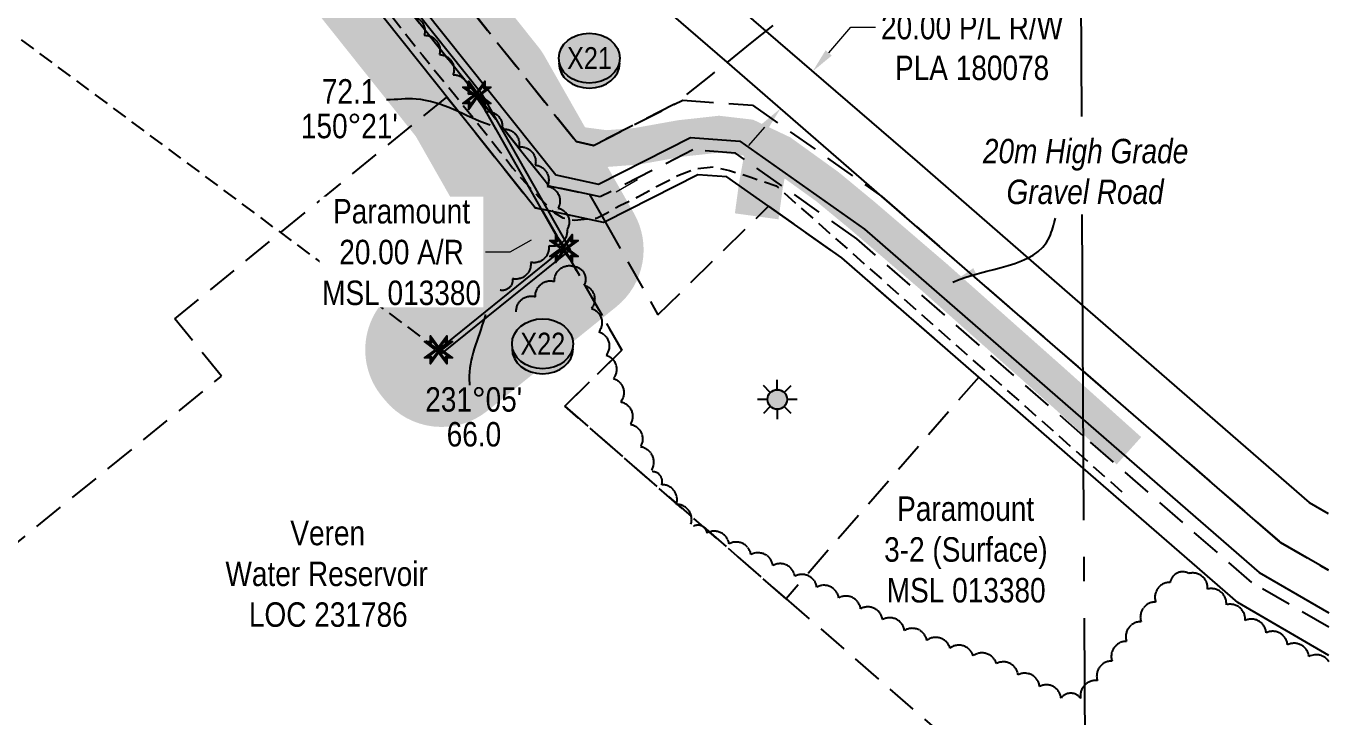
# Model space of a CAD drawing. Extents: x 518691 to 525422, y 6029591 to 6034645.
# Drawn here: x 524888 to 525421, y 6029933 to 6030216 of the extents above; entities that cross this region are included whole.
import ezdxf
from ezdxf.enums import TextEntityAlignment as Align

# ---------------------------------------------------------------- set-up
doc = ezdxf.new("R2010")
doc.units = 0
doc.header["$LTSCALE"] = 5
doc.header["$PDSIZE"] = 0.5
for name, pattern in [('0', [1, 1, 0]), ('foc-ACCESSROAD', [3.75, 2.5, -1.25]), ('foc-QUARTERLINE', [33, 25, -3, 2, -3]), ('foc-TIELINE', [1.875, 1.25, -0.625]), ('UG_PIPE', [1.875, 1.25, -0.625])]:
    doc.linetypes.add(name, pattern=pattern)
for name, color, linetype, lineweight in [('AS-GENERAL', 48, 'Continuous', 18), ('C-RW-T', 13, 'Continuous', 9), ('C-WS-T', 13, 'Continuous', 9), ('F-AR-T', 190, 'Continuous', 9), ('F-WS-T', 190, 'Continuous', 9)]:
    doc.layers.add(name, color=color, linetype=linetype, lineweight=lineweight)
for name, color, linetype in [('AS-PIPE-UG', 44, 'UG_PIPE'), ('AS-ROADS', 254, 'Continuous'), ('C-RW', 13, 'Continuous'), ('C-WS', 13, 'foc-ACCESSROAD'), ('F-AR', 190, 'foc-ACCESSROAD'), ('F-RW', 190, 'Continuous'), ('F-WS', 190, 'foc-ACCESSROAD'), ('F-WS-S', 190, 'Continuous'), ('L-BD', 7, 'Continuous'), ('L-MON', 1, 'Continuous'), ('L-QSEC', 8, 'foc-QUARTERLINE'), ('L-TIE', 7, 'foc-TIELINE'), ('P-BUFFER-H 30m', 51, 'Continuous'), ('P-CROSSINGS', 250, 'Continuous'), ('P-PROPOSED', 10, 'Continuous'), ('P-PROPOSED-H', 21, 'Continuous'), ('T-BUSH', 110, '0')]:
    doc.layers.add(name, color=color, linetype=linetype)
doc.styles.add('80CG', font='ARIALN.TTF', dxfattribs={"height": 10})
doc.styles.add('80L', font='ARIALN.TTF', dxfattribs={"height": 10})
doc.styles.add('Crossing', font='ARIALN.TTF', dxfattribs={"height": 10})
doc.dimstyles.new('Compass 5 000', dxfattribs={"dimscale": 5, "dimtxt": 9, "dimasz": 2, "dimexe": 0.2, "dimexo": 0.0625, "dimgap": 0.5, "dimtad": 0, "dimtih": 1, "dimtoh": 1, "dimzin": 0, "dimdsep": 46, "dimtxsty": '80CG', "dimcen": 0.1, "dimse1": 1, "dimse2": 1, "dimclrd": 256, "dimclrt": 256, "dimaunit": 1, "dimadec": 4, "dimazin": 0, "dimtfac": 0.06, "dimtofl": 0, "dimtmove": 0, "dimatfit": 1, "dimfxl": 0.2, "dimtolj": 1, "dimtzin": 0, "dimlwd": -1, "dimarcsym": 0})

# ---------------------------------------------------------------- blocks, each defined once
blk = doc.blocks.new('*D61')
at = {"layer": 'C-RW-T', "transparency": 16777216}
for p, q in [((525216.0316257877, 6030204.645881711), (525225.1337150182, 6030215.136899171)), ((525225.1337150182, 6030215.136899171), (525235.1337150177, 6030215.136899171)), ((525189.7543165851, 6030174.358801161), (525183.200952325, 6030166.805429935))]:
    blk.add_line(p, q, dxfattribs=at)
for points in [[(525214.7727305833, 6030205.738109088), (525217.2905209917, 6030203.553654334), (525209.4782615276, 6030197.092510484)], [(525188.4954213807, 6030175.451028537), (525191.0132117891, 6030173.266573785), (525196.3076808453, 6030181.912172386)]]:
    blk.add_solid(points, dxfattribs=at)
at = {"layer": 'Defpoints', "color": 0, "transparency": 16777216}
for p in [(525203.256603552, 6030202.49046986), (525190.0860228692, 6030187.310131762), (525196.3076808453, 6030181.912172386)]:
    blk.add_point(p, dxfattribs=at)
at = {"layer": 'C-RW-T', "transparency": 16777216, "insert": (525274.6732784556, 6030215.136899171), "char_height": 10, "attachment_point": 5, "style": '80CG'}
blk.add_mtext('\\A1;Veren\\P20.00 P/L R/W\\PPLA 180078', dxfattribs=at)
blk = doc.blocks.new('GAS')
h = blk.add_hatch(color=255)
h.dxf.hatch_style = 1
edge = h.paths.add_edge_path()
edge.add_arc((0, 0), 0.9, 0, 360)
for p, q in [((-0.5711929310346023, 0.5711929297831376), (-1.142385862069204, 1.142385861385264)), ((0, 0.8077887887338874), (0, 1.615577579286764)), ((0.5711929310309642, 0.5711929297831376), (1.142385862065566, 1.142385861385264)), ((-0.8077887898725749, 0), (-1.615577579628734, 0)), ((1.615577579625096, 0), (0.8077887898689368, 0)), ((-0.5711929310346023, -0.5711929316021271), (-1.142385862069204, -1.142385863204253)), ((0, -0.8077887905528768), (0, -1.615577581105753)), ((1.142385862065566, -1.142385863204253), (0.5711929310309642, -0.5711929316021271))]:
    blk.add_line(p, q)
blk.add_circle((0, 0), 0.8000000000000003)
blk = doc.blocks.new('xing2')
h = blk.add_hatch(color=50)
h.dxf.hatch_style = 1
edge = h.paths.add_edge_path()
edge.add_ellipse((0, 0), major_axis=(-12.5, 0), ratio=0.8162973455633619, start_angle=0, end_angle=360)
h = blk.add_hatch(color=250)
h.dxf.hatch_style = 1
edge = h.paths.add_edge_path()
edge.add_ellipse((0, -2.047489049626165), major_axis=(-12.5, 0), ratio=0.8162973455633619, start_angle=0, end_angle=180)
edge.add_line((12.5, -2.047489049626165), (12.5, 0))
edge.add_ellipse((0, 0), major_axis=(-12.5, 0), ratio=0.8162973455633619, start_angle=0, end_angle=180, ccw=False)
edge.add_line((-12.5, 0), (-12.5, -2.047489049626165))
at = {"color": 250}
blk.add_ellipse((0, 0), major_axis=(-12.5, 0), ratio=0.8162973455633619, dxfattribs=at)
blk.add_ellipse((0, -2.047489049626165), major_axis=(-12.5, 0), ratio=0.8162973455633619, start_param=0, end_param=3.141592653589793, dxfattribs=at)
at = {"color": 250, "style": 'Crossing'}
blk.add_attdef('CROSSING', text='', height=9, dxfattribs=at).set_placement((0.08916442567715421, 0.0199513138486509), align=Align.MIDDLE_CENTER)
at = {"color": 250, "style": 'Crossing', "flags": 1}
for tag, p in [('OWNER', (0.08916442567715421, -12.49201765665748)), ('DESCRIPTION', (0.08916442567715421, -25.770021277247)), ('LOCATION', (0.08916442567715421, -39.30337514164421)), ('DWG_REF', (0.08916442567715421, -52.83672900604233))]:
    blk.add_attdef(tag, text='', height=9, dxfattribs=at).set_placement(p, align=Align.MIDDLE_CENTER)
blk = doc.blocks.new('*D94')
at = {"layer": 'Defpoints', "color": 0, "transparency": 16777216}
for p in [(525120.4041390787, 6030142.970252147), (525139.260352782, 6030109.841272057), (525121.873953545, 6030099.945354384)]:
    blk.add_point(p, dxfattribs=at)
at = {"layer": 'F-AR-T', "transparency": 16777216}
for p, q in [((525129.0949917776, 6030147.916875173), (525137.7858444764, 6030152.8634982)), ((525094.3268871428, 6030128.127711448), (525085.636034444, 6030123.181088421)), ((525085.636034444, 6030123.181088421), (525075.636034444, 6030123.181088421))]:
    blk.add_line(p, q, dxfattribs=at)
for points in [[(525128.2705546063, 6030149.365350624), (525129.9194289488, 6030146.468399723), (525120.4041390787, 6030142.970252147)], [(525093.5024499716, 6030129.576186898), (525095.1513243141, 6030126.679235998), (525103.0177398417, 6030133.074334474)]]:
    blk.add_solid(points, dxfattribs=at)
at = {"layer": 'F-AR-T', "transparency": 16777216, "insert": (525041.3625010191, 6030123.18108842), "char_height": 10, "attachment_point": 5, "style": '80CG', "bg_fill": 3, "box_fill_scale": 1.1, "bg_fill_color": 256, "bg_fill_true_color": 13158600, "bg_fill_transparency": 0}
blk.add_mtext('\\A1;Paramount\\P20.00 A/R\\PMSL 013380', dxfattribs=at)
blk = doc.blocks.new('TEMP')
h = blk.add_hatch(color=255)
h.dxf.hatch_style = 1
h.paths.add_polyline_path([(-5.274161e-10, 0.2514284397220763), (-0.6656854269836912, 1.152061669657268), (-0.6656854269836914, 0.6656854303339061), (-1.152061663105632, 0.6656854303339061), (-0.2514284404497629, 5.273253e-10), (-1.152061661774314, -0.665685419564579), (-0.6656854224511335, -0.6656854195645793), (-0.6656854224511335, -1.152061655686338), (-5.273251e-10, -0.2514284436956587), (0.6656854183820542, -1.152061663420681), (0.6656854183820542, -0.6656854208922597), (1.152061656810019, -0.6656854053035205), (0.2514284429676993, 5.273253e-10), (1.152061671303363, 0.6656854258011663), (0.6656854287749412, 0.6656854258011663), (0.6656854131859291, 1.15206166422904)])
h.paths.add_polyline_path([(0.5656854229146121, 0.8485281473411305), (0.5656854319800914, 0.5656854258011663), (0.8485281444547581, 0.5656854258011663), (0.0831890339399251, 0), (0.8485281399220186, -0.5656854150320215), (0.5656854183820542, -0.5656854240973189), (0.5656854183820542, -0.8485281365719859), (0, -0.08318903609469999), (-0.5656854224511337, -0.8485281320390644), (-0.5656854224511337, -0.5656854195645792), (-0.8485281349258001, -0.5656854195645794), (-0.0831890328488955, 0), (-0.8485281394583584, 0.5656854303339058), (-0.5656854269836913, 0.5656854303339061), (-0.5656854269836913, 0.8485281428085727), (0, 0.0831890306941206)], flags=16)
h = blk.add_hatch(color=1)
h.dxf.hatch_style = 1
h.paths.add_polyline_path([(0, 0.0831890306941205), (-0.5656854269836911, 0.8485281428085727), (-0.5656854269836912, 0.5656854303339061), (-0.8485281394583578, 0.5656854303339061), (-0.0831890328488953, -1e-16), (-0.8485281349258001, -0.5656854195645793), (-0.5656854224511337, -0.5656854195645793), (-0.5656854224511337, -0.848528132039064), (0, -0.08318903609469999), (0.5656854183820542, -0.8485281365719856), (0.5656854183820542, -0.5656854240973191), (0.8485281399220184, -0.5656854150320213), (0.0831890339399251, -1e-16), (0.8485281444547581, 0.5656854258011663), (0.5656854319800914, 0.5656854258011663), (0.5656854229146121, 0.8485281473411308)])
at = {"color": 1}
for p, q in [((-0.0831890328488953, 0), (0.0831890339399252, 0)), ((0, 0.0831890306941205), (0, -0.08318903609469999))]:
    blk.add_line(p, q, dxfattribs=at)
at = {"color": 255, "flags": 128}
blk.add_lwpolyline([(-0.251428440449763, 5.27325e-10), (-1.152061663105632, 0.6656854303339061), (-0.6656854269836914, 0.6656854303339061), (-0.6656854269836914, 1.152061669657268), (-5.274159999999999e-10, 0.2514284397220763), (0.6656854131859291, 1.15206166422904), (0.6656854287749412, 0.6656854258011663), (1.152061671303363, 0.6656854258011663), (0.2514284429676991, 5.27325e-10), (1.152061656810019, -0.6656854053035204), (0.6656854183820542, -0.6656854208922596), (0.6656854183820542, -1.152061663420681), (-5.27325e-10, -0.2514284436956586), (-0.6656854224511335, -1.152061655686338), (-0.6656854224511335, -0.6656854195645793), (-1.152061661774314, -0.6656854195645793)], close=True, dxfattribs=at)
at = {"color": 1, "flags": 128}
blk.add_lwpolyline([(-0.0831890328488953, 0), (-0.8485281394583578, 0.5656854303339061), (-0.5656854269836913, 0.5656854303339061), (-0.5656854269836913, 0.8485281428085727), (0, 0.0831890306941205), (0.5656854229146121, 0.8485281473411305), (0.5656854319800914, 0.5656854258011663), (0.8485281444547581, 0.5656854258011663), (0.0831890339399252, 0), (0.8485281399220184, -0.5656854150320214), (0.5656854183820542, -0.5656854240973189), (0.5656854183820542, -0.8485281365719856), (0, -0.08318903609469999), (-0.5656854224511335, -0.848528132039064), (-0.5656854224511335, -0.5656854195645792), (-0.8485281349258001, -0.5656854195645792)], close=True, dxfattribs=at)

msp = doc.modelspace()

# ---------------------------------------------------------------- hatches: boundary and pattern name
at = {"layer": 'AS-ROADS'}
h = msp.add_hatch(color=256, dxfattribs=at)
h.dxf.hatch_style = 1
h.paths.add_polyline_path([(525333.818926205, 6030036.442268564), (525302.4571805948, 6030064.554491132), (525254.1509791388, 6030107.412774937), (525224.7696576127, 6030132.586656947), (525210.8880931486, 6030144.043738609), (525192.6699750317, 6030157.167927629), (525180.9153419593, 6030162.736783074), (525171.1492875725, 6030163.871315423), (525156.5616373956, 6030162.269483152), (525138.5024045052, 6030159.040162127), (525124.8513259374, 6030157.985206777), (525107.1596803487, 6030160.299852342), (525087.6677968386, 6030171.021006557), (525074.2572168083, 6030184.265312792), (525062.2119751228, 6030199.51258378), (525017.8224117975, 6030255.498681826), (524971.5335933926, 6030313.607198513), (524946.5004885356, 6030345.147290885), (524849.0665621272, 6030467.042190402), (524860.7834378754, 6030476.407809586), (524958.2335114666, 6030354.492709099), (524983.2744066095, 6030322.942801476), (525029.5655882047, 6030264.831318161), (525073.9740248793, 6030208.821416211), (525085.4547831948, 6030194.288687202), (525096.7242031633, 6030183.158993437), (525111.9103196553, 6030174.806147647), (525125.2506740644, 6030173.060793212), (525136.599595496, 6030173.93783786), (525154.4203626068, 6030177.12451684), (525171.1967124288, 6030178.966684571), (525185.102658041, 6030177.351216914), (525200.3280249684, 6030170.138072359), (525220.0559068515, 6030155.926261395), (525234.4243423886, 6030144.067343052), (525264.0090208632, 6030118.71922506), (525312.4408194071, 6030075.749508857), (525343.8310737981, 6030047.611731424)])
h = msp.add_hatch(color=256, dxfattribs=at)
h.dxf.hatch_style = 1
h.paths.add_polyline_path([(525199.9953669106, 6030164.07427279), (525197.1744038715, 6030148.849949524), (525195.5063711326, 6030136.625245248), (525177.6716288703, 6030139.058754743), (525179.3975961326, 6030151.70805046), (525182.2966330915, 6030167.353727195)])
at = {"layer": 'P-BUFFER-H 30m'}
h = msp.add_hatch(color=256, dxfattribs=at)
h.dxf.hatch_style = 1
edge = h.paths.add_edge_path()
edge.add_line((522844.7468338391, 6032942.53884446), (522843.5671840265, 6032944.149548934))
edge.add_line((522843.5671840265, 6032944.149548934), (522353.9863679808, 6033612.885213287))
edge.add_line((522353.9863679808, 6033612.885213288), (522281.0432332075, 6033712.516372857))
edge.add_arc((522305.2367316299, 6033730.229200824), 29.98448999966532, 216.1061547309436, 216.2090419346607, ccw=False)
edge.add_line((522281.0114649442, 6033712.559846152), (522006.1079179895, 6034089.461649417))
edge.add_line((522006.1079179895, 6034089.461649417), (521945.1022126484, 6034102.892341449))
edge.add_arc((521951.5490542019, 6034132.175576833), 29.98449000058234, 217.5884018373779, 257.5841279347829, ccw=False)
edge.add_line((521927.788950436, 6034113.885494558), (521926.7833836714, 6034115.191796537))
edge.add_line((521926.7833836714, 6034115.191796537), (521355.3164082083, 6033701.106028085))
edge.add_line((521355.3164082082, 6033701.106028084), (521282.9782703187, 6033648.693213569))
edge.add_line((521282.9782703188, 6033648.693213569), (521220.8625700082, 6033603.423100607))
edge.add_arc((521203.2022961261, 6033627.654988008), 29.98449000003019, 180.2715174940132, 306.0846804618654, ccw=False)
edge.add_line((521173.2181428052, 6033627.512895812), (521173.2064553353, 6033629.97917404))
edge.add_arc((521203.1906086562, 6033630.121266238), 29.98449000011013, 126.08468046327229, 180.2715174975705, ccw=False)
edge.add_line((521185.5303347738, 6033654.353153637), (521246.5157084159, 6033698.799481055))
edge.add_arc((521264.1759821135, 6033674.567593521), 29.98448999966519, 125.92532033553391, 126.08468002603459, ccw=False)
edge.add_line((521246.5831740299, 6033698.848506689), (521318.9565604844, 6033751.286860627))
edge.add_line((521318.9565604844, 6033751.286860627), (521915.5823220733, 6034183.602720671))
edge.add_arc((521933.1759009655, 6034159.322366014), 29.98448999971571, 37.58840182249361, 125.92713923678059, ccw=False)
edge.add_line((521956.9360047356, 6034177.612448282), (521969.7937301599, 6034160.909358278))
edge.add_line((521969.7937301599, 6034160.909358278), (522031.2591834807, 6034147.377450583))
edge.add_arc((522024.8123419322, 6034118.094215198), 29.9844900004407, 36.10615513515933, 77.58412794428511, ccw=False)
edge.add_line((522049.0376084936, 6034135.763570042), (522331.0609284296, 6033749.100323869))
edge.add_line((522331.0609284296, 6033749.100323868), (522403.9874745756, 6033649.491822276))
edge.add_line((522403.9874745755, 6033649.491822277), (522894.8636485206, 6032978.986782135))
edge.add_line((522894.8636485206, 6032978.986782135), (523031.75408497, 6032792.00309635))
edge.add_line((523031.75408497, 6032792.003096351), (523255.2865757637, 6032490.823069231))
edge.add_arc((523231.2090117662, 6032472.952967034), 29.98449000013875, 36.347782274595374, 36.58239678412389, ccw=False)
edge.add_line((523255.359548118, 6032490.724326984), (523327.6688866855, 6032392.458954029))
edge.add_line((523327.6688866855, 6032392.458954029), (523698.8401943766, 6031887.465545678))
edge.add_line((523698.8401943766, 6031887.465545678), (523760.3574983795, 6031872.47601248))
edge.add_arc((523753.2590531309, 6031843.343870169), 29.98449000037046, 38.30717124887781, 76.30595103036819, ccw=False)
edge.add_line((523776.7878462027, 6031861.930573405), (524348.0480378288, 6031138.775817632))
edge.add_arc((524324.519244778, 6031120.18911437), 29.98448999992024, 37.7416698428641, 38.30717131290419, ccw=False)
edge.add_line((524348.2303370475, 6031138.542690151), (524369.3152335034, 6031111.302988607))
edge.add_line((524369.3152335035, 6031111.302988607), (524415.297681292, 6031062.575514076))
edge.add_arc((524393.4900874394, 6031041.996435114), 29.98448999974361, 38.55638395045793, 43.33983151530413, ccw=False)
edge.add_line((524416.9378138039, 6031060.685302626), (525097.2418702317, 6030207.151328252))
edge.add_arc((525073.7941438654, 6030188.462460741), 29.98449000005883, 29.646612979827125, 38.55638394545872, ccw=False)
edge.add_line((525099.8534480985, 6030203.294261153), (525136.4210361015, 6030139.04542591))
edge.add_arc((525110.3617318674, 6030124.2136255), 29.98448999983961, -51.087541311885275, 29.64661297596558, ccw=False)
edge.add_line((525129.1959575757, 6030100.882496454), (525076.5804147193, 6030058.408212077))
edge.add_arc((525057.746189011, 6030081.739341122), 29.98448999963887, 218.9124587180173, 308.9124586892319, ccw=False)
edge.add_line((525034.4150599756, 6030062.905115402), (525033.1594524643, 6030064.460514667))
edge.add_arc((525056.4905814993, 6030083.294740388), 29.98449000000021, 128.9124586874227, 218.9124587198203, ccw=False)
edge.add_line((525037.6563557916, 6030106.625869434), (525069.1164487313, 6030132.0222611))
edge.add_line((525069.1164487312, 6030132.0222611), (525047.230136392, 6030170.476262366))
edge.add_line((525047.2301363922, 6030170.476262366), (524369.3118191533, 6031021.017002421))
edge.add_line((524369.3118191533, 6031021.017002421), (524323.1729844469, 6031069.910199737))
edge.add_arc((524344.9805783042, 6031090.489278695), 29.98449000057315, 217.7416697655091, 223.3398315040257, ccw=False)
edge.add_line((524321.2694860094, 6031072.135702945), (524299.3240350949, 6031100.48715985))
edge.add_line((524299.3240350949, 6031100.48715985), (523734.9880207418, 6031814.876642291))
edge.add_line((523734.9880207419, 6031814.876642291), (523672.8630434226, 6031830.014243416))
edge.add_arc((523679.961488673, 6031859.146385727), 29.9844900008112, 216.3159709044798, 256.305951026912, ccw=False)
edge.add_line((523655.8010891512, 6031841.388437211), (523277.7475954121, 6032355.745342864))
edge.add_line((523277.7475954121, 6032355.745342863), (523205.4857813393, 6032453.946124215))
edge.add_line((523205.4857813394, 6032453.946124215), (522981.9314763043, 6032755.155505818))
edge.add_arc((523006.0090392383, 6032773.025609448), 29.98448999993609, 216.2079591067839, 216.5824001933898, ccw=False)
edge.add_line((522981.8152060668, 6032755.313238714), (522844.746833839, 6032942.53884446))
at = {"layer": 'P-PROPOSED-H'}
h = msp.add_hatch(color=256, dxfattribs=at)
h.dxf.hatch_style = 1
h.paths.add_polyline_path([(522868.9390609923, 6032960.253408901), (522867.7578047399, 6032961.866306823), (522378.1802420911, 6033630.597528103), (522305.2367315051, 6033730.229200996), (522023.6427485485, 6034116.30381204), (521951.5490542015, 6034132.175576834), (521932.7761748917, 6034156.562867917), (521337.7228293163, 6033725.386382743), (521265.3516951529, 6033672.949660698), (521203.2022961261, 6033627.654988009), (521203.1906086562, 6033630.121266238), (521264.1759822983, 6033674.567593656), (521336.5493687529, 6033727.005947594), (521933.1759009659, 6034159.322366015), (521952.6898994019, 6034133.972309028), (522024.8123419327, 6034118.094215199), (522306.8515264842, 6033731.409218116), (522379.7939762786, 6033631.778994137), (522870.6697744105, 6032961.274467321), (523007.6181029805, 6032774.211704559), (523231.2090117479, 6032472.95296706), (523303.5183503154, 6032374.687594105), (523681.1414011393, 6031860.916323258), (523753.2590531313, 6031843.34387017), (524324.5192447574, 6031120.189114397), (524346.5014856914, 6031091.790128253), (524393.4900874369, 6031041.996435118), (525073.7941438647, 6030188.462460743), (525110.3617318675, 6030124.213625501), (525057.7461890111, 6030081.739341123), (525056.4905814998, 6030083.294740389), (525107.7839161796, 6030124.701662481), (525072.133902742, 6030187.338329666), (524391.9789541733, 6031040.685227954), (524344.980578301, 6031090.489278698), (524322.9445530153, 6031118.957749166), (523752.117120034, 6031841.56467844), (523679.9614886733, 6031859.146385727), (523301.9079949342, 6032373.503291381), (523229.5999320885, 6032471.766930681), (523006.0090392617, 6032773.025609417)])

# ---------------------------------------------------------------- linework, layer by layer
at = {"layer": 'AS-PIPE-UG', "flags": 128}
msp.add_lwpolyline([(524971.2260000012, 6030364.069999995), (524966.8520000011, 6030345.872999996), (524966.391, 6030316.6), (524968.006, 6030309.661999996), (524973.6330000003, 6030299.993), (524981.1550000012, 6030292.048000002), (524988.6710000011, 6030281.800000004), (525001.4580000004, 6030265.954), (525012.8330000011, 6030251.248999996), (525034.633000001, 6030223.102000002), (525049.8730000019, 6030203.661999988), (525064.142, 6030186.283999996), (525081.8170000012, 6030164.129999994), (525086.7310000019, 6030157.730999994), (525090.270000001, 6030153.405), (525097.6770000019, 6030145.606999992), (525103.8560000003, 6030139.300999993), (525107.352000002, 6030137.239999995), (525112.055000001, 6030136.312999993), (525121.020000001, 6030137.150999992), (525125.192000001, 6030139.173000002), (525130.680000001, 6030142.299999996), (525137.9650000009, 6030145.798999994), (525145.6700000012, 6030150.047999999), (525154.4070000012, 6030154.587999993), (525161.6620000012, 6030157.363999993), (525169.080000002, 6030158.053999994), (525175.4240000002, 6030156.545999995), (525184.255, 6030153.843999994), (525194.4910000019, 6030150.338999992), (525337.923, 6030023.518999995)], dxfattribs=at)
at = {"layer": 'C-RW'}
msp.add_lwpolyline([(525420.4009151568, 6029993.145718194), (525400.8211114287, 6030004.479875496), (525319.9421884237, 6030074.649514309), (525237.7637415353, 6030145.944568202), (525174.4612012915, 6030200.866349812), (525139.840951997, 6030230.904057059), (525184.5244108007, 6030266.592406034), (525149.7825505228, 6030310.124079478), (525148.269613913, 6030312.01955546), (525145.2509105123, 6030315.802042544), (525160.87471042, 6030328.271267194), (525212.6128819436, 6030263.443585915), (525171.0757261036, 6030230.267687777), (525190.3954238939, 6030213.591553625), (525252.2500476146, 6030160.201944201), (525319.7919913146, 6030101.462086012), (525412.502413923, 6030020.833413767), (525420.2708755858, 6030016.336488336)], dxfattribs=at)
at = {"layer": 'C-WS'}
msp.add_lwpolyline([(525152.7186310791, 6030183.503196396), (525119.9018244349, 6030166.84540443), (525112.8144335039, 6030168.372933459), (524986.8120995504, 6030326.144191992), (525019.4244250768, 6030352.188326155), (525032.6633138747, 6030362.760573027), (525114.1611612106, 6030427.846636021), (525248.3240679308, 6030259.853804216), (525222.5547516881, 6030239.274293172), (525183.950545541, 6030208.444854742), (525167.6758635862, 6030195.447815107), (525152.7186310791, 6030183.503196396)], close=True, dxfattribs=at)
msp.add_lwpolyline([(524392.1876055814, 6030040.159310919), (524491.7391242877, 6030123.662200162), (524521.762191188, 6030148.842593387), (524545.911654992, 6030169.095609483), (524761.3461718635, 6029904.476212837), (524967.7538356169, 6030072.518613787), (524948.6388545177, 6030095.997838771), (525059.9391657518, 6030186.609610959), (525096.0122080143, 6030141.352287886), (525098.6323865192, 6030140.780973142), (525131.439190018, 6030083.139157571), (525108.0791845242, 6030060.244766658), (525198.6066100759, 6029981.514503634), (525282.1442375067, 6029908.863530409), (525019.0485019711, 6029694.662346842), (524982.2806767483, 6029664.734741515), (524895.4679213717, 6029594.059072281)], dxfattribs=at)
at = {"layer": 'F-AR'}
for points in [[(524517.6014180004, 6030915.10737432), (524843.3240836867, 6030506.24752122), (524937.269982937, 6030388.331070694), (524960.8264484616, 6030358.761776974), (524975.7261990362, 6030340.059244324), (524986.8120995504, 6030326.144191992), (525112.8131623043, 6030168.370624899), (525119.9026997862, 6030166.84540923), (525152.7186310791, 6030183.503196396), (525156.4445095346, 6030185.34934452), (525184.9249003036, 6030183.264232106), (525237.7637415353, 6030145.944568202), (525319.9421884237, 6030074.649514309), (525400.8211114287, 6030004.479875496), (525420.4009151568, 6029993.145718194)], [(525420.530952868, 6029969.955280158), (525389.1401333137, 6029988.126369974), (525320.0905007427, 6030048.177165478), (525227.5176879795, 6030128.687073377), (525177.9221323063, 6030163.716642405), (525160.524977985, 6030164.991192221), (525122.5944495928, 6030145.783318971), (525118.266985263, 6030146.726498917), (525101.610492644, 6030150.357247785), (525089.9817029634, 6030164.946707156), (525072.1325446285, 6030187.341224194), (524973.7903806691, 6030310.721956471), (524964.4362115348, 6030322.457003221), (524961.7456266644, 6030325.834324419), (524870.0653450841, 6030440.861623451), (524867.9671103001, 6030443.494111761), (524863.8287570542, 6030448.686257477), (524818.0457792046, 6030506.120907495), (524517.776536069, 6030882.855604194)]]:
    msp.add_lwpolyline(points, dxfattribs=at)
at = {"layer": 'F-RW'}
for points in [[(525087.0389829206, 6030801.915991357), (525013.3558756978, 6030507.100178199), (524982.7652671067, 6030384.708053246), (524979.0736840145, 6030369.939813935), (524974.7839340306, 6030352.777778608), (524975.7261990362, 6030340.059244324), (524977.6660729559, 6030313.883875336), (525104.41333591, 6030154.864403917), (525121.9215824748, 6030151.048916776), (525159.5048158763, 6030170.080354422), (525179.6724032112, 6030168.604211864), (525230.609104757, 6030132.626611595), (525320.0536084526, 6030054.838107879), (525392.0598620265, 6029992.214465407), (525420.4984458326, 6029975.75246303)], [(525420.5958985125, 6029958.373117233), (525383.3069134492, 6029979.959125644), (525320.165415438, 6030034.872498905), (525277.3756811343, 6030072.085764022), (525221.3419610935, 6030120.818049448), (525191.4366402747, 6030141.940383425), (525174.4248227444, 6030153.956533733), (525162.5628484043, 6030154.82516346), (525124.5987788987, 6030135.600578619), (525123.9378942153, 6030135.266020633), (525098.6323865192, 6030140.780973142), (525096.0122080143, 6030141.352287886), (524966.0359752341, 6030304.424730422), (524963.0574097491, 6030308.161524369), (524962.1355642945, 6030320.587272082), (524961.7459729669, 6030325.835026796), (524959.6522963253, 6030354.064764815), (524960.8264484616, 6030358.761776974), (524965.1511301833, 6030376.064785834), (524968.8427529478, 6030390.833013934), (524997.883535693, 6030507.022039039), (525071.1837971278, 6030800.308451029)]]:
    msp.add_lwpolyline(points, dxfattribs=at)
at = {"layer": 'F-WS'}
msp.add_lwpolyline([(525124.5987788987, 6030135.600578619), (525146.2154155856, 6030097.621738447), (525191.4366402747, 6030141.940383425), (525221.3419610935, 6030120.818049448), (525277.3756811343, 6030072.085764022), (525198.6066100759, 6029981.514503634), (525108.0791845242, 6030060.244766658), (525131.439190018, 6030083.139157571), (525098.6323865192, 6030140.780973142), (525072.133902742, 6030187.338329666), (525089.9817029634, 6030164.946707156), (525101.610492644, 6030150.357247785), (525118.266985263, 6030146.726498917), (525124.5987788987, 6030135.600578619)], close=True, dxfattribs=at)
at = {"layer": 'L-QSEC'}
msp.add_line((525317.7330571789, 6030468.641146099), (525322.0896509722, 6029691.167068492), dxfattribs=at)
at = {"layer": 'L-TIE'}
msp.add_line((525056.4905814998, 6030083.294740389), (524489.6729684736, 6030504.491544262), dxfattribs=at)
at = {"layer": 'P-PROPOSED'}
msp.add_lwpolyline([(523303.5183503154, 6032374.687594105), (523681.1414011393, 6031860.916323258), (523753.2590531313, 6031843.34387017), (524324.5192447574, 6031120.189114397), (524346.5014856914, 6031091.790128253), (524393.4900874369, 6031041.996435118), (525073.7941438647, 6030188.462460743), (525110.3617318675, 6030124.213625501), (525057.7461890111, 6030081.739341123), (525056.4905814998, 6030083.294740389), (525107.7839161796, 6030124.701662481), (525072.133902742, 6030187.338329666), (524391.9789541733, 6031040.685227954), (524344.980578301, 6031090.489278698), (524322.9445530153, 6031118.957749166), (523752.117120034, 6031841.56467844), (523679.9614886733, 6031859.146385727), (523301.9079949342, 6032373.503291381)], dxfattribs=at)
at = {"layer": 'T-BUSH', "flags": 128}
for points in [[(524392.2018878929, 6030037.526827632, -0.0131234291134757), (524392.5116114125, 6030037.444963451, -0.52056705), (524400.3169224779, 6030043.696132879, -0.52056705), (524408.1222335444, 6030049.947302295, -0.52056705), (524415.9275446106, 6030056.198471718, -0.52056705), (524423.7328556782, 6030062.449641139, -0.52056705), (524431.5381667437, 6030068.700810564, -0.52056705), (524439.2456904945, 6030075.070490235, -0.52056705), (524446.8651548494, 6030081.5468907, -0.52056705), (524454.484619205, 6030088.02329116, -0.52056705), (524462.104083559, 6030094.499691622, -0.52056705), (524469.7235479142, 6030100.976092083, -0.52056705), (524477.3430122689, 6030107.452492545, -0.52056705), (524484.9624766235, 6030113.928893009, -0.52056705), (524492.5819409773, 6030120.405293463, -0.52056705), (524500.2014053324, 6030126.881693932, -0.52056705), (524507.8208696878, 6030133.358094394, -0.52056705), (524515.4403340416, 6030139.834494859, -0.52056705), (524523.0597983961, 6030146.310895323, -0.52056705), (524530.6792627516, 6030152.787295783, -0.52056705), (524538.2987271054, 6030159.263696245, -0.52056705), (524545.9181914601, 6030165.740096708, -0.52056705), (524553.5376558171, 6030172.21649717, -0.52056705), (524561.1498256128, 6030178.701462678, -0.52056705), (524568.7566204773, 6030185.192739284, -0.52056705), (524576.3634153426, 6030191.684015875, -0.52056705), (524583.9702102069, 6030198.175292473, -0.52056705), (524591.5770050732, 6030204.666569069, -0.52056705), (524599.1837999382, 6030211.157845671, -0.52056705), (524606.7905948035, 6030217.649122268, -0.52056705), (524614.3973896687, 6030224.140398866, -0.52056705), (524622.0041845343, 6030230.631675465, -0.52056705), (524629.6109794005, 6030237.122952062, -0.52056705), (524637.2843453549, 6030243.535325754, -0.52056705), (524644.9634491121, 6030249.940898756, -0.52056705), (524652.64255287, 6030256.346471755, -0.52056705), (524660.3216566299, 6030262.752044758, -0.52056705), (524668.0007603873, 6030269.157617766, -0.52056705), (524675.6798641453, 6030275.563190758, -0.52056705), (524683.3589679034, 6030281.968763759, -0.52056705), (524691.0380716613, 6030288.374336762, -0.52056705), (524698.7171754184, 6030294.779909771, -0.52056705), (524706.3962791776, 6030301.18548277, -0.52056705), (524714.0753829369, 6030307.591055766, -0.52056705), (524721.7561369952, 6030313.994632863, -0.52056705), (524729.4903918485, 6030320.333505149, -0.52056705), (524737.2246467012, 6030326.672377445, -0.52056705), (524744.9589015511, 6030333.011249726, -0.52056705), (524752.693156404, 6030339.350122014, -0.52056705), (524760.427411257, 6030345.688994301, -0.52056705), (524768.1616661071, 6030352.027866588, -0.52056705), (524775.8959209608, 6030358.366738886, -0.52056705), (524783.630175812, 6030364.705611167, -0.52056705), (524791.3644306631, 6030371.044483454, -0.52056705), (524799.0986855166, 6030377.38335574, -0.52056705), (524806.8329403667, 6030383.72222804, -0.52056705), (524814.5671952198, 6030390.061100319, -0.52056705), (524822.3014500728, 6030396.399972606, -0.52056705), (524830.0357049226, 6030402.738844897, -0.52056705), (524837.7427829731, 6030409.110711374, -0.52056705), (524845.4459102958, 6030415.487374244, -0.52056705), (524853.1490376175, 6030421.86403712, -0.52056705), (524860.852164941, 6030428.240699999, -0.52056705), (524868.5552922643, 6030434.617362876, -0.52056705), (524875.1741383867, 6030430.007288335, -0.52056705), (524881.4821751117, 6030422.247863564, -0.52056705), (524887.7902118372, 6030414.488438799, -0.52056705), (524894.0982485625, 6030406.729014035, -0.52056705), (524900.4062852871, 6030398.969589272, -0.52056705), (524906.7143220139, 6030391.210164505, -0.52056705), (524913.0223587404, 6030383.450739741, -0.52056705), (524919.3303954648, 6030375.691314985, -0.52056705), (524925.6384321906, 6030367.931890215, -0.52056705), (524931.9464689163, 6030360.172465453, -0.52056705), (524938.2545056418, 6030352.413040689, -0.52056705), (524944.5625423662, 6030344.653615925, -0.52056705), (524950.9764237087, 6030336.981895582, -0.52056705), (524957.4285820794, 6030329.341892151, -0.52056705), (524963.8807404494, 6030321.701888734, -0.52056705), (524970.33289882, 6030314.0618853, -0.52056705), (524976.5876758457, 6030306.260953763, -0.52056705), (524982.7717518905, 6030298.402378611, -0.52056705), (524988.9558279335, 6030290.543803452, -0.52056705), (524995.1399039783, 6030282.685228297, -0.52056705), (525001.3239800232, 6030274.826653141, -0.52056705), (525007.5069730515, 6030266.967228331, -0.52056705), (525013.6677436093, 6030259.090369431, -0.52056705), (525019.8285141699, 6030251.213510534, -0.52056705), (525025.9892847277, 6030243.336651634, -0.52056705), (525032.1500552874, 6030235.459792734, -0.52056705), (525038.3108258451, 6030227.582933842, -0.52056705), (525044.4715964029, 6030219.706074935, -0.52056705), (525050.6323669626, 6030211.829216038, -0.52056705), (525056.7931375204, 6030203.952357137, -0.52056705), (525062.4047346041, 6030195.679815377, -0.52056705), (525068.5343282013, 6030187.831822964, -0.52056705), (525075.499490571, 6030180.656412653, -0.52056705), (525082.4646529397, 6030173.481002336, -0.52056705), (525089.33913949, 6030166.22057079, -0.52056705), (525096.0518349505, 6030158.808437523, -0.52056705), (525100.9222914035, 6030150.132440921, -0.52056705), (525105.4215325733, 6030141.201773035, -0.52056705), (525108.9837205634, 6030132.446055415, -0.52056705), (525101.5651510332, 6030125.7404737, -0.52056705), (525094.1465815046, 6030119.034891984, -0.52056705), (525086.7280119745, 6030112.329310262, -0.52056705), (525081.5573254863, 6030107.655570858)], [(525088.2889878566, 6030098.758324816, -0.52056705), (525096.1112384533, 6030104.988284342, -0.52056705), (525103.9334890512, 6030111.218243853, -0.52056705), (525111.755739646, 6030117.448203374, -0.52056705), (525116.0833267194, 6030109.758908607, -0.52056705), (525119.0632688579, 6030100.213231845, -0.52056705), (525122.0432109983, 6030090.667555081, -0.52056705), (525125.0231531375, 6030081.121878321, -0.52056705), (525128.0030952761, 6030071.576201561, -0.52056705), (525130.9830374174, 6030062.030524797, -0.52056705), (525134.9290593188, 6030052.8537999, -0.52056705), (525139.0707761804, 6030043.751812126, -0.52056705), (525143.4934036682, 6030034.032484942, -0.52056705)], [(525159.6833270136, 6030012.039670034, 0.52056705), (525153.7355604814, 6030020.078579998, 0.52056705), (525147.7877939497, 6030028.117489945, 0.52056705), (525143.8123270146, 6030033.490670034, 0.52056705)], [(525420.610861386, 6029955.704694514, 0.4026849350350201), (525412.4439914869, 6029957.91210107, 0.52056705), (525403.6635282626, 6029962.690280809, 0.52056705), (525394.9677224444, 6029967.628191424, 0.52056705), (525386.3374072693, 6029972.660720628, 0.52056705), (525378.6532692568, 6029979.060253659, 0.52056705), (525370.9691312428, 6029985.459786689, 0.52056705), (525363.2849932312, 6029991.859319719, 0.52056705), (525355.6726939122, 6029988.218308257, 0.52056705), (525349.7334813589, 6029980.173076489, 0.52056705), (525343.7942688034, 6029972.127844713, 0.52056705), (525337.8550562491, 6029964.082612947, 0.52056705), (525331.915843695, 6029956.037381179, 0.52056705), (525325.9205108288, 6029948.03850914, 0.52056705), (525319.1411029682, 6029940.687343996, 0.52056705), (525311.086547804, 6029940.955903736, 0.52056705), (525302.2831348019, 6029945.699311738, 0.52056705), (525293.4797218004, 6029950.442719754, 0.52056705), (525284.6033677366, 6029955.017593355, 0.52056705), (525275.1195291119, 6029958.188839949, 0.52056705), (525265.6356904879, 6029961.360086537, 0.52056705), (525256.1518518619, 6029964.531333133, 0.52056705), (525247.0246400365, 6029968.55597831, 0.52056705), (525238.0771784056, 6029973.021397244, 0.52056705), (525229.1078703983, 6029977.443106631, 0.52056705), (525220.1385623935, 6029981.864816017, 0.52056705), (525211.1692543871, 6029986.286525405, 0.52056705), (525202.1999463829, 6029990.708234798, 0.52056705), (525193.2306383764, 6029995.129944187, 0.52056705), (525184.2613303717, 6029999.551653571, 0.52056705), (525175.2920223656, 6030003.973362952, 0.52056705), (525166.3227143612, 6030008.39507234, 0.52056705), (525160.768487185, 6030011.133207599)]]:
    msp.add_lwpolyline(points, format="xyb", dxfattribs=at)

# ---------------------------------------------------------------- block references
at = {"layer": 'F-WS-S', "xscale": 5.000000000000016, "yscale": 5.000000000000016, "zscale": 5.000000000000016}
msp.add_blockref('GAS', (525195.0209027132, 6030062.988009019), dxfattribs=at)
at = {"layer": 'L-MON', "xscale": 4.997399999999995, "yscale": 4.997399999999995, "zscale": 4.997399999999995}
msp.add_blockref('TEMP', (525072.133902742, 6030187.338329666), dxfattribs=at)
at = {"layer": 'P-CROSSINGS', "color": 5, "xscale": 0.9994743700000347, "yscale": 0.9994743700000347, "zscale": 0.9994743700000347}
msp.add_blockref('xing2', (525118.1262510108, 6030202.490614251), dxfattribs=at).add_auto_attribs({'CROSSING': 'X21'})

# ---------------------------------------------------------------- texts
at = {"layer": 'C-WS-T', "insert": (524969.0237694212, 6030013.398228543), "char_height": 10.00000000000003, "attachment_point": 1, "style": '80L'}
msp.add_mtext_dynamic_manual_height_columns('\\pi26.843;Veren\\P\\pi0.32147;Water Reservoir\\P\\pi9.8951;LOC 231786', width=83.3919098569313, gutter_width=50, heights=[0], dxfattribs=at)
at = {"layer": 'F-WS-T', "insert": (525238.4247755414, 6030023.346276271), "char_height": 10.00000000000003, "attachment_point": 1, "style": '80L'}
msp.add_mtext_dynamic_manual_height_columns('\\pi5.5994;Paramount\\P\\pi0.29585;3-2 (Surface)\\P\\pi1.3702;MSL 013380', width=66.28746507001614, gutter_width=50, heights=[0], dxfattribs=at)
at = {"layer": 'L-BD', "style": '80L'}
for s, p in [('72.1', (525019.9059663594, 6030189.002587198)), ("150°21'", (525020.0064130634, 6030174.760351405)), ("231°05'", (525070.8587143953, 6030063.006236195)), ('66.0', (525070.9591610985, 6030048.764000402))]:
    msp.add_text(s, height=9.994799999999989, dxfattribs=at).set_placement(p, align=Align.MIDDLE)

# ---------------------------------------------------------------- leaders
at = {"layer": 'AS-GENERAL', "color": 6, "path_type": 1}
msp.add_leader([(525266.8183094495, 6030110.952436209), (525306.3682274375, 6030129.377548675), (525308.7471077299, 6030137.104193272)], dimstyle='Compass 5 000', override={"dimgap": 0.5, "dimtad": 0}, dxfattribs=at)
at = {"layer": 'L-BD', "color": 6, "path_type": 1}
for points in [[(525077.5274998893, 6030175.077749971), (525047.3074682828, 6030185.781852651), (525035.2576058852, 6030185.399584679)], [(525075.6601319922, 6030097.768982976), (525069.0466794791, 6030072.655349912), (525069.1145050518, 6030068.853171308)]]:
    msp.add_leader(points, dimstyle='Compass 5 000', override={"dimgap": 0.5, "dimtad": 0}, dxfattribs=at)

# ---------------------------------------------------------------- next in the draw order: texts
at = {"layer": 'AS-GENERAL', "insert": (525278.7165154408, 6030169.519706643), "char_height": 9.9948054, "width": 83.82178319178992, "attachment_point": 1, "style": '80L', "bg_fill": 3, "box_fill_scale": 1.15, "bg_fill_color": 256, "bg_fill_true_color": 256, "bg_fill_transparency": 0}
msp.add_mtext('\\pi0.38745;{\\fArial Narrow|b0|i1|c0|p34;20m High Grade \\P\\pi10.048;Gravel Road}', dxfattribs=at)

# ---------------------------------------------------------------- next in the draw order: dimensions: what is measured, and where the dimension line sits
at = {"layer": 'F-AR-T', "color": 5}
dim = msp.add_linear_dim(base=(525120.4041390787, 6030142.970252147), p1=(525121.8739535452, 6030099.945354384), p2=(525139.2603527821, 6030109.841272057), angle=29.647484658735433, text='Paramount\\P20.00 A/R\\PMSL 013380', dimstyle='Compass 5 000', override={"dimtfill": 1}, dxfattribs=at)
dim.commit()
dim.dimension.update_dxf_attribs({"geometry": '*D94', "text_midpoint": (525041.3625010191, 6030123.18108842), "dimtype": 161})

# ---------------------------------------------------------------- next in the draw order: block references
at = {"layer": 'L-MON', "xscale": 4.997399999999995, "yscale": 4.997399999999995, "zscale": 4.997399999999995}
for p in [(525107.7839161796, 6030124.701662481), (525056.4905814998, 6030083.294740389)]:
    msp.add_blockref('TEMP', p, dxfattribs=at)
at = {"layer": 'P-CROSSINGS', "color": 5, "xscale": 0.9994743700000347, "yscale": 0.9994743700000347, "zscale": 0.9994743700000347}
msp.add_blockref('xing2', (525099.0337520717, 6030085.760021221), dxfattribs=at).add_auto_attribs({'CROSSING': 'X22'})

# ---------------------------------------------------------------- next in the draw order: dimensions: what is measured, and where the dimension line sits
at = {"layer": 'C-RW-T'}
dim = msp.add_linear_dim(base=(525196.3076808453, 6030181.912172386), p1=(525203.256603552, 6030202.49046986), p2=(525190.0860228692, 6030187.310131761), angle=229.05483551850554, text='Veren\\P20.00 P/L R/W\\PPLA 180078', dimstyle='Compass 5 000', dxfattribs=at)
dim.commit()
dim.dimension.update_dxf_attribs({"geometry": '*D61', "text_midpoint": (525274.6732784556, 6030215.136899171), "dimtype": 161})

doc.saveas('drawing.dxf')
